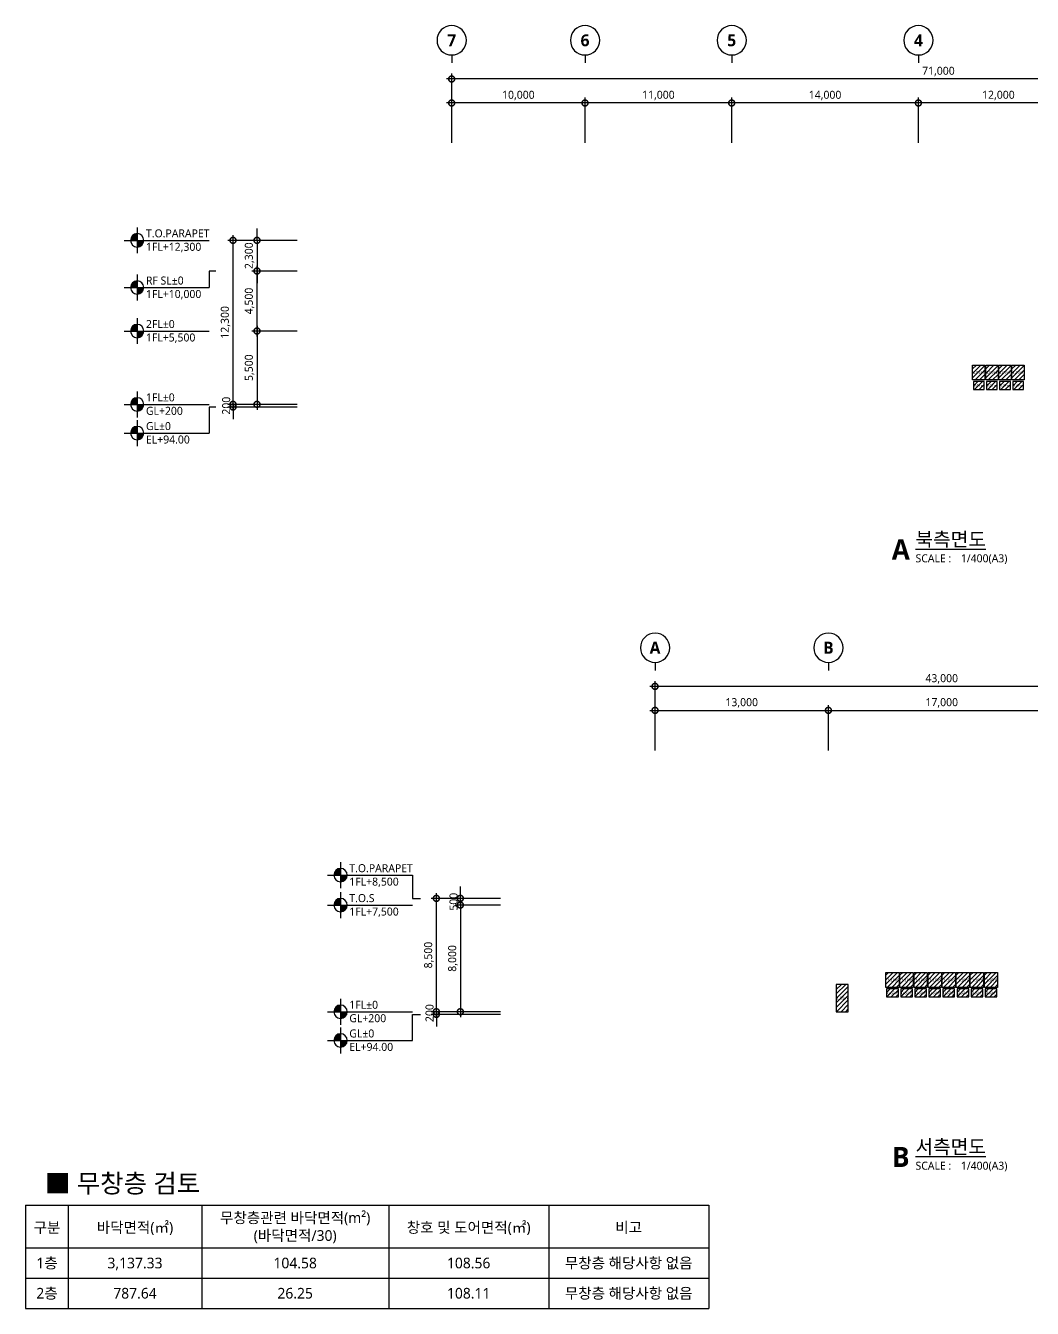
# Model space of a CAD drawing. Header units: millimetres. Extents: x 9300 to 329260, y 4200 to 100395.
# Drawn here: x 177500 to 252995, y 4200 to 100395 of the extents above; entities that cross this region are included whole.
import ezdxf
from ezdxf.enums import TextEntityAlignment as Align

# ---------------------------------------------------------------- set-up
doc = ezdxf.new("R2010")
doc.units = ezdxf.units.MM
doc.header["$LTSCALE"] = 200
doc.layers.get('DEFPOINTS').update_dxf_attribs({"color": 137})
for name, color, linetype in [('CON', 2, 'Continuous'), ('DIM', 7, 'Continuous'), ('SYM', 6, 'Continuous'), ('SYM-BUB', 3, 'Continuous'), ('SYM-LEAD', 6, 'Continuous'), ('SYM-LEVEL', 7, 'Continuous'), ('TEXT', 3, 'Continuous'), ('무창층 면적', 140, 'Continuous')]:
    doc.layers.add(name, color=color, linetype=linetype)
doc.styles.add('$0$스타일1', font='malgun.ttf')
doc.styles.get("Standard").update_dxf_attribs({"font": 'arial.ttf'})
doc.styles.add('스타일1', font='malgun.ttf')
doc.styles.add('스타일2', font='malgunbd.ttf')
doc.dimstyles.new('CJA', dxfattribs={"dimscale": 300, "dimtxt": 2.7, "dimasz": 1, "dimexe": 2, "dimexo": 3, "dimgap": 1, "dimtad": 1, "dimdec": 0, "dimzin": 1, "dimdsep": 46, "dimlunit": 6, "dimtxsty": '$0$스타일1', "dimblk": 'CJDOT', "dimcen": 0.09, "dimdle": 1, "dimclrd": 256, "dimclre": 256, "dimclrt": 3, "dimadec": 0, "dimazin": 0, "dimtfac": 1, "dimtdec": 0, "dimtix": 1, "dimtmove": 2, "dimatfit": 3, "dimldrblk": 'CJDOT', "dimfxl": 1, "dimtolj": 1, "dimtzin": 1, "dimarcsym": 0})
pattern_1 = [(45, (207200, -6e-11), (-168.3798, 168.3798), [])]
pattern_2 = [(45, (208185, -6e-11), (-168.3798, 168.3798), [])]
pattern_3 = [(45, (209170, -6e-11), (-168.3798, 168.3798), [])]
pattern_4 = [(45, (210155, -6e-11), (-168.3798, 168.3798), [])]
pattern_5 = [(45, (1055, 0), (-168.3798, 168.3798), [])]
pattern_6 = [(45, (2110, 0), (-168.3798, 168.3798), [])]
pattern_7 = [(45, (3165, 0), (-168.3798, 168.3798), [])]
pattern_8 = [(45, (4220, 4e-11), (-168.3798, 168.3798), [])]
pattern_9 = [(45, (5275, 4e-11), (-168.3798, 168.3798), [])]
pattern_10 = [(45, (6330, 0), (-168.3798, 168.3798), [])]
pattern_11 = [(45, (7385, 0), (-168.3798, 168.3798), [])]

# ---------------------------------------------------------------- blocks, each defined once
blk = doc.blocks.new('dwgtitle')
at = {"layer": 'SYM', "color": 3, "style": '스타일1'}
blk.add_text('SCALE :', height=4, dxfattribs=at).set_placement((12.25, -1.4))
for tag, p, height in [('%%UTITLE', (12.25, 6.59), 7), ('1/100', (34.89, -1.4), 4)]:
    blk.add_attdef(tag, p, '', height=height, dxfattribs=at)
at = {"layer": 'SYM', "color": 6, "style": '스타일2'}
blk.add_attdef('A', text='', height=10, dxfattribs=at).set_placement((4.89, 5), align=Align.MIDDLE)
blk = doc.blocks.new('_DotSmall')
at = {"color": 0, "linetype": 'ByBlock', "const_width": 0.5}
blk.add_lwpolyline([(-0.0625, 0, 1), (0.0625, 0, 1)], format="xyb", close=True, dxfattribs=at)
blk = doc.blocks.new('*D125')
at = {"layer": 'DEFPOINTS', "color": 0, "transparency": 16777216}
for p in [(224700, 50844), (224700, 45444), (267700, 45444)]:
    blk.add_point(p, dxfattribs=at)
at = {"layer": 'DIM', "color": 7, "lineweight": -2, "transparency": 16777216}
for p, q in [((224700, 46044), (224700, 51244)), ((267700, 46044), (267700, 51244)), ((268100, 50844), (224300, 50844))]:
    blk.add_line(p, q, dxfattribs=at)
at = {"layer": 'DIM', "color": 7, "lineweight": -2, "transparency": 16777216, "xscale": 900, "yscale": 900, "zscale": 900, "rotation": 180}
blk.add_blockref('_DotSmall', (224700, 50844), dxfattribs=at)
at = {"layer": 'DIM', "color": 7, "lineweight": -2, "transparency": 16777216, "xscale": 900, "yscale": 900, "zscale": 900}
blk.add_blockref('_DotSmall', (267700, 50844), dxfattribs=at)
at = {"layer": 'DIM', "color": 3, "transparency": 16777216, "insert": (246200, 51404), "char_height": 600, "attachment_point": 5, "style": '$0$스타일1'}
blk.add_mtext('\\A1;43,000', dxfattribs=at)
blk = doc.blocks.new('CJDOT')
blk.add_line((-2, 0), (2, 0))
at = {"const_width": 0.5}
blk.add_lwpolyline([(-0.25, 0, 1), (0.25, 0, 1)], format="xyb", close=True, dxfattribs=at)
blk = doc.blocks.new('*D126')
at = {"layer": 'DEFPOINTS', "color": 0, "transparency": 16777216}
for p in [(237700, 49044), (224700, 45444), (237700, 45444)]:
    blk.add_point(p, dxfattribs=at)
at = {"layer": 'DIM', "color": 7, "lineweight": -2, "transparency": 16777216}
for p, q in [((224700, 46044), (224700, 49444)), ((237700, 46044), (237700, 49444)), ((224300, 49044), (238100, 49044))]:
    blk.add_line(p, q, dxfattribs=at)
at = {"layer": 'DIM', "color": 7, "lineweight": -2, "transparency": 16777216, "xscale": 900, "yscale": 900, "zscale": 900, "rotation": 180}
blk.add_blockref('_DotSmall', (224700, 49044), dxfattribs=at)
at = {"layer": 'DIM', "color": 7, "lineweight": -2, "transparency": 16777216, "xscale": 900, "yscale": 900, "zscale": 900}
blk.add_blockref('_DotSmall', (237700, 49044), dxfattribs=at)
at = {"layer": 'DIM', "color": 3, "transparency": 16777216, "insert": (231200, 49606), "char_height": 600, "attachment_point": 5, "style": '$0$스타일1'}
blk.add_mtext('\\A1;13,000', dxfattribs=at)
blk = doc.blocks.new('*D127')
at = {"layer": 'DEFPOINTS', "color": 0, "transparency": 16777216}
for p in [(254700, 49044), (237700, 45444), (254700, 45444)]:
    blk.add_point(p, dxfattribs=at)
at = {"layer": 'DIM', "color": 7, "lineweight": -2, "transparency": 16777216}
for p, q in [((237700, 46044), (237700, 49444)), ((254700, 46044), (254700, 49444)), ((237300, 49044), (255100, 49044))]:
    blk.add_line(p, q, dxfattribs=at)
at = {"layer": 'DIM', "color": 7, "lineweight": -2, "transparency": 16777216, "xscale": 900, "yscale": 900, "zscale": 900, "rotation": 180}
blk.add_blockref('_DotSmall', (237700, 49044), dxfattribs=at)
at = {"layer": 'DIM', "color": 7, "lineweight": -2, "transparency": 16777216, "xscale": 900, "yscale": 900, "zscale": 900}
blk.add_blockref('_DotSmall', (254700, 49044), dxfattribs=at)
at = {"layer": 'DIM', "color": 3, "transparency": 16777216, "insert": (246200, 49606), "char_height": 600, "attachment_point": 5, "style": '$0$스타일1'}
blk.add_mtext('\\A1;17,000', dxfattribs=at)
blk = doc.blocks.new('NEW_BUB')
at = {"layer": 'SYM-BUB', "color": 6}
blk.add_line((0, 3), (0, 0), dxfattribs=at)
blk.add_circle((0, 8.5), 5.5, dxfattribs=at)
at = {"layer": 'SYM-BUB', "color": 3, "style": '스타일2'}
blk.add_attdef('X', text='', height=4.5, dxfattribs=at).set_placement((0, 8.5), align=Align.MIDDLE)
blk = doc.blocks.new('*D129')
at = {"layer": 'DEFPOINTS', "color": 0, "transparency": 16777216}
for p in [(209450, 96395), (209450, 90995), (280450, 90995)]:
    blk.add_point(p, dxfattribs=at)
at = {"layer": 'DIM', "color": 7, "lineweight": -2, "transparency": 16777216}
for p, q in [((280850, 96395), (209050, 96395)), ((209450, 91595), (209450, 96795)), ((280450, 91595), (280450, 96795))]:
    blk.add_line(p, q, dxfattribs=at)
at = {"layer": 'DIM', "color": 7, "lineweight": -2, "transparency": 16777216, "xscale": 900, "yscale": 900, "zscale": 900, "rotation": 180}
blk.add_blockref('_DotSmall', (209450, 96395), dxfattribs=at)
at = {"layer": 'DIM', "color": 7, "lineweight": -2, "transparency": 16777216, "xscale": 900, "yscale": 900, "zscale": 900}
blk.add_blockref('_DotSmall', (280450, 96395), dxfattribs=at)
at = {"layer": 'DIM', "color": 3, "transparency": 16777216, "insert": (245950, 96957), "char_height": 600, "attachment_point": 5, "style": '스타일1'}
blk.add_mtext('\\A1;71,000', dxfattribs=at)
blk = doc.blocks.new('*D132')
at = {"layer": 'DEFPOINTS', "color": 0, "transparency": 16777216}
for p in [(244450, 94595), (244450, 90995), (256450, 90995)]:
    blk.add_point(p, dxfattribs=at)
at = {"layer": 'DIM', "color": 7, "lineweight": -2, "transparency": 16777216}
for p, q in [((256850, 94595), (244050, 94595)), ((244450, 91595), (244450, 94995)), ((256450, 91595), (256450, 94995))]:
    blk.add_line(p, q, dxfattribs=at)
at = {"layer": 'DIM', "color": 7, "lineweight": -2, "transparency": 16777216, "xscale": 900, "yscale": 900, "zscale": 900, "rotation": 180}
blk.add_blockref('_DotSmall', (244450, 94595), dxfattribs=at)
at = {"layer": 'DIM', "color": 7, "lineweight": -2, "transparency": 16777216, "xscale": 900, "yscale": 900, "zscale": 900}
blk.add_blockref('_DotSmall', (256450, 94595), dxfattribs=at)
at = {"layer": 'DIM', "color": 3, "transparency": 16777216, "insert": (250450, 95157), "char_height": 600, "attachment_point": 5, "style": '스타일1'}
blk.add_mtext('\\A1;12,000', dxfattribs=at)
blk = doc.blocks.new('*D133')
at = {"layer": 'DEFPOINTS', "color": 0, "transparency": 16777216}
for p in [(219450, 94595), (219450, 90995), (230450, 90995)]:
    blk.add_point(p, dxfattribs=at)
at = {"layer": 'DIM', "color": 7, "lineweight": -2, "transparency": 16777216}
for p, q in [((230850, 94595), (219050, 94595)), ((219450, 91595), (219450, 94995)), ((230450, 91595), (230450, 94995))]:
    blk.add_line(p, q, dxfattribs=at)
at = {"layer": 'DIM', "color": 7, "lineweight": -2, "transparency": 16777216, "xscale": 900, "yscale": 900, "zscale": 900, "rotation": 180}
blk.add_blockref('_DotSmall', (219450, 94595), dxfattribs=at)
at = {"layer": 'DIM', "color": 7, "lineweight": -2, "transparency": 16777216, "xscale": 900, "yscale": 900, "zscale": 900}
blk.add_blockref('_DotSmall', (230450, 94595), dxfattribs=at)
at = {"layer": 'DIM', "color": 3, "transparency": 16777216, "insert": (224950, 95157), "char_height": 600, "attachment_point": 5, "style": '스타일1'}
blk.add_mtext('\\A1;11,000', dxfattribs=at)
blk = doc.blocks.new('*D134')
at = {"layer": 'DEFPOINTS', "color": 0, "transparency": 16777216}
for p in [(209450, 94595), (209450, 90995), (219450, 90995)]:
    blk.add_point(p, dxfattribs=at)
at = {"layer": 'DIM', "color": 7, "lineweight": -2, "transparency": 16777216}
for p, q in [((219850, 94595), (209050, 94595)), ((209450, 91595), (209450, 94995)), ((219450, 91595), (219450, 94995))]:
    blk.add_line(p, q, dxfattribs=at)
at = {"layer": 'DIM', "color": 7, "lineweight": -2, "transparency": 16777216, "xscale": 900, "yscale": 900, "zscale": 900, "rotation": 180}
blk.add_blockref('_DotSmall', (209450, 94595), dxfattribs=at)
at = {"layer": 'DIM', "color": 7, "lineweight": -2, "transparency": 16777216, "xscale": 900, "yscale": 900, "zscale": 900}
blk.add_blockref('_DotSmall', (219450, 94595), dxfattribs=at)
at = {"layer": 'DIM', "color": 3, "transparency": 16777216, "insert": (214450, 95157), "char_height": 600, "attachment_point": 5, "style": '스타일1'}
blk.add_mtext('\\A1;10,000', dxfattribs=at)
blk = doc.blocks.new('*D135')
at = {"layer": 'DEFPOINTS', "color": 0, "transparency": 16777216}
for p in [(230450, 94595), (230450, 90995), (244450, 90995)]:
    blk.add_point(p, dxfattribs=at)
at = {"layer": 'DIM', "color": 7, "lineweight": -2, "transparency": 16777216}
for p, q in [((244850, 94595), (230050, 94595)), ((230450, 91595), (230450, 94995)), ((244450, 91595), (244450, 94995))]:
    blk.add_line(p, q, dxfattribs=at)
at = {"layer": 'DIM', "color": 7, "lineweight": -2, "transparency": 16777216, "xscale": 900, "yscale": 900, "zscale": 900, "rotation": 180}
blk.add_blockref('_DotSmall', (230450, 94595), dxfattribs=at)
at = {"layer": 'DIM', "color": 7, "lineweight": -2, "transparency": 16777216, "xscale": 900, "yscale": 900, "zscale": 900}
blk.add_blockref('_DotSmall', (244450, 94595), dxfattribs=at)
at = {"layer": 'DIM', "color": 3, "transparency": 16777216, "insert": (237450, 95157), "char_height": 600, "attachment_point": 5, "style": '스타일1'}
blk.add_mtext('\\A1;14,000', dxfattribs=at)
blk = doc.blocks.new('LEVEL1')
at = {"layer": 'SYM-LEVEL'}
h = blk.add_hatch(color=6, dxfattribs=at)
edge = h.paths.add_edge_path()
edge.add_ellipse((4.87, 0), major_axis=(1.77, 1.77), ratio=1, start_angle=405, end_angle=495)
edge.add_line((2.37, 0), (4.87, 0))
edge.add_line((4.87, 0), (4.87, 2.5))
edge = h.paths.add_edge_path()
edge.add_ellipse((4.87, 0), major_axis=(1.77, 1.77), ratio=1, start_angle=225, end_angle=315)
edge.add_line((7.37, 0), (4.87, 0))
edge.add_line((4.87, 0), (4.87, -2.5))
at = {"layer": 'SYM-LEVEL', "color": 6}
for p, q in [((4.87, 4.87), (4.87, -4.87)), ((0, 0), (9.74, 0)), ((9.07, 0), (31.8, 0))]:
    blk.add_line(p, q, dxfattribs=at)
blk.add_ellipse((4.87, 0), major_axis=(1.77, 1.77), ratio=1, start_param=5.497787, end_param=11.780972, dxfattribs=at)
at = {"layer": 'SYM-LEVEL', "color": 3, "style": '스타일1'}
for tag, p in [('1층-바닥마감', (8.16, 1.11)), ('EL-+100', (8.16, -3.93))]:
    blk.add_attdef(tag, p, '', height=3, dxfattribs=at)
blk = doc.blocks.new('*D136')
at = {"layer": 'DEFPOINTS', "color": 0, "transparency": 16777216}
for p in [(193050, 84295), (198450, 84295), (198450, 71995)]:
    blk.add_point(p, dxfattribs=at)
at = {"layer": 'DIM', "color": 7, "lineweight": -2, "transparency": 16777216}
for p, q in [((193050, 71595), (193050, 84695)), ((197850, 84295), (192650, 84295)), ((197850, 71995), (192650, 71995))]:
    blk.add_line(p, q, dxfattribs=at)
at = {"layer": 'DIM', "color": 7, "lineweight": -2, "transparency": 16777216, "xscale": 900, "yscale": 900, "zscale": 900}
for p, rotation in [((193050, 84295), 90), ((193050, 71995), 270)]:
    blk.add_blockref('_DotSmall', p, dxfattribs=dict(at, rotation=rotation))
at = {"layer": 'DIM', "color": 3, "transparency": 16777216, "insert": (192488, 78145), "char_height": 600, "attachment_point": 5, "rotation": 90, "style": '$0$스타일1'}
blk.add_mtext('\\A1;12,300', dxfattribs=at)
blk = doc.blocks.new('*D137')
at = {"layer": 'DEFPOINTS', "color": 0, "transparency": 16777216}
for p in [(198450, 77495), (194850, 71995), (198450, 71995)]:
    blk.add_point(p, dxfattribs=at)
at = {"layer": 'DIM', "color": 7, "lineweight": -2, "transparency": 16777216}
for p, q in [((197850, 77495), (194450, 77495)), ((194850, 77895), (194850, 71595)), ((197850, 71995), (194450, 71995))]:
    blk.add_line(p, q, dxfattribs=at)
at = {"layer": 'DIM', "color": 7, "lineweight": -2, "transparency": 16777216, "xscale": 900, "yscale": 900, "zscale": 900}
for p, rotation in [((194850, 77495), 90), ((194850, 71995), 270)]:
    blk.add_blockref('_DotSmall', p, dxfattribs=dict(at, rotation=rotation))
at = {"layer": 'DIM', "color": 3, "transparency": 16777216, "insert": (194290, 74745), "char_height": 600, "attachment_point": 5, "rotation": 90, "style": '$0$스타일1'}
blk.add_mtext('\\A1;5,500', dxfattribs=at)
blk = doc.blocks.new('*D138')
at = {"layer": 'DEFPOINTS', "color": 0, "transparency": 16777216}
for p in [(194850, 81995), (198450, 81995), (198450, 77495)]:
    blk.add_point(p, dxfattribs=at)
at = {"layer": 'DIM', "color": 7, "lineweight": -2, "transparency": 16777216}
for p, q in [((197850, 81995), (194450, 81995)), ((194850, 77095), (194850, 82395)), ((197850, 77495), (194450, 77495))]:
    blk.add_line(p, q, dxfattribs=at)
at = {"layer": 'DIM', "color": 7, "lineweight": -2, "transparency": 16777216, "xscale": 900, "yscale": 900, "zscale": 900}
for p, rotation in [((194850, 81995), 90), ((194850, 77495), 270)]:
    blk.add_blockref('_DotSmall', p, dxfattribs=dict(at, rotation=rotation))
at = {"layer": 'DIM', "color": 3, "transparency": 16777216, "insert": (194290, 79745), "char_height": 600, "attachment_point": 5, "rotation": 90, "style": '$0$스타일1'}
blk.add_mtext('\\A1;4,500', dxfattribs=at)
blk = doc.blocks.new('*D139')
at = {"layer": 'DEFPOINTS', "color": 0, "transparency": 16777216}
for p in [(193050, 71795), (198450, 71995), (198450, 71795)]:
    blk.add_point(p, dxfattribs=at)
at = {"layer": 'DIM', "color": 7, "lineweight": -2, "transparency": 16777216}
for p, q in [((193050, 71995), (193050, 72895)), ((197850, 71995), (192650, 71995)), ((197850, 71795), (192650, 71795)), ((193050, 71995), (193050, 71795)), ((193050, 71795), (193050, 70895))]:
    blk.add_line(p, q, dxfattribs=at)
at = {"layer": 'DIM', "color": 7, "lineweight": -2, "transparency": 16777216, "xscale": 900, "yscale": 900, "zscale": 900}
for p, rotation in [((193050, 71995), 270), ((193050, 71795), 90)]:
    blk.add_blockref('_DotSmall', p, dxfattribs=dict(at, rotation=rotation))
at = {"layer": 'DIM', "color": 3, "transparency": 16777216, "insert": (192540, 71895), "char_height": 600, "attachment_point": 5, "rotation": 90, "style": '$0$스타일1'}
blk.add_mtext('\\A1;200', dxfattribs=at)
blk = doc.blocks.new('*D140')
at = {"layer": 'DEFPOINTS', "color": 0, "transparency": 16777216}
for p in [(198450, 84295), (194850, 81995), (198450, 81995)]:
    blk.add_point(p, dxfattribs=at)
at = {"layer": 'DIM', "color": 7, "lineweight": -2, "transparency": 16777216}
for p, q in [((194850, 84295), (194850, 85195)), ((197850, 84295), (194450, 84295)), ((194850, 84295), (194850, 81995)), ((197850, 81995), (194450, 81995)), ((194850, 81995), (194850, 81095))]:
    blk.add_line(p, q, dxfattribs=at)
at = {"layer": 'DIM', "color": 7, "lineweight": -2, "transparency": 16777216, "xscale": 900, "yscale": 900, "zscale": 900}
for p, rotation in [((194850, 84295), 270), ((194850, 81995), 90)]:
    blk.add_blockref('_DotSmall', p, dxfattribs=dict(at, rotation=rotation))
at = {"layer": 'DIM', "color": 3, "transparency": 16777216, "insert": (194290, 83145), "char_height": 600, "attachment_point": 5, "rotation": 90, "style": '$0$스타일1'}
blk.add_mtext('\\A1;2,300', dxfattribs=at)
blk = doc.blocks.new('*D145')
at = {"layer": 'DEFPOINTS', "color": 0, "transparency": 16777216}
for p in [(208300, 34944), (213700, 34944), (213700, 26444)]:
    blk.add_point(p, dxfattribs=at)
at = {"layer": 'DIM', "color": 7, "lineweight": -2, "transparency": 16777216}
for p, q in [((213100, 34944), (207900, 34944)), ((208300, 26044), (208300, 35344)), ((213100, 26444), (207900, 26444))]:
    blk.add_line(p, q, dxfattribs=at)
at = {"layer": 'DIM', "color": 7, "lineweight": -2, "transparency": 16777216, "xscale": 900, "yscale": 900, "zscale": 900}
for p, rotation in [((208300, 34944), 90), ((208300, 26444), 270)]:
    blk.add_blockref('_DotSmall', p, dxfattribs=dict(at, rotation=rotation))
at = {"layer": 'DIM', "color": 3, "transparency": 16777216, "insert": (207740, 30694), "char_height": 600, "attachment_point": 5, "rotation": 90, "style": '$0$스타일1'}
blk.add_mtext('\\A1;8,500', dxfattribs=at)
blk = doc.blocks.new('*D146')
at = {"layer": 'DEFPOINTS', "color": 0, "transparency": 16777216}
for p in [(213700, 34444), (210100, 26444), (213700, 26444)]:
    blk.add_point(p, dxfattribs=at)
at = {"layer": 'DIM', "color": 7, "lineweight": -2, "transparency": 16777216}
for p, q in [((210100, 34844), (210100, 26044)), ((213100, 34444), (209700, 34444)), ((213100, 26444), (209700, 26444))]:
    blk.add_line(p, q, dxfattribs=at)
at = {"layer": 'DIM', "color": 7, "lineweight": -2, "transparency": 16777216, "xscale": 900, "yscale": 900, "zscale": 900}
for p, rotation in [((210100, 34444), 90), ((210100, 26444), 270)]:
    blk.add_blockref('_DotSmall', p, dxfattribs=dict(at, rotation=rotation))
at = {"layer": 'DIM', "color": 3, "transparency": 16777216, "insert": (209540, 30444), "char_height": 600, "attachment_point": 5, "rotation": 90, "style": '$0$스타일1'}
blk.add_mtext('\\A1;8,000', dxfattribs=at)
blk = doc.blocks.new('*D147')
at = {"layer": 'DEFPOINTS', "color": 0, "transparency": 16777216}
for p in [(210100, 34944), (213700, 34944), (213700, 34444)]:
    blk.add_point(p, dxfattribs=at)
at = {"layer": 'DIM', "color": 7, "lineweight": -2, "transparency": 16777216}
for p, q in [((210100, 34944), (210100, 35844)), ((213100, 34944), (209700, 34944)), ((210100, 34444), (210100, 34944)), ((213100, 34444), (209700, 34444)), ((210100, 34444), (210100, 33544))]:
    blk.add_line(p, q, dxfattribs=at)
at = {"layer": 'DIM', "color": 7, "lineweight": -2, "transparency": 16777216, "xscale": 900, "yscale": 900, "zscale": 900}
for p, rotation in [((210100, 34944), 270), ((210100, 34444), 90)]:
    blk.add_blockref('_DotSmall', p, dxfattribs=dict(at, rotation=rotation))
at = {"layer": 'DIM', "color": 3, "transparency": 16777216, "insert": (209590, 34694), "char_height": 600, "attachment_point": 5, "rotation": 90, "style": '$0$스타일1'}
blk.add_mtext('\\A1;500', dxfattribs=at)
blk = doc.blocks.new('*D148')
at = {"layer": 'DEFPOINTS', "color": 0, "transparency": 16777216}
for p in [(208300, 26244), (213700, 26444), (213700, 26244)]:
    blk.add_point(p, dxfattribs=at)
at = {"layer": 'DIM', "color": 7, "lineweight": -2, "transparency": 16777216}
for p, q in [((208300, 26444), (208300, 27344)), ((213100, 26444), (207900, 26444)), ((213100, 26244), (207900, 26244)), ((208300, 26444), (208300, 26244)), ((208300, 26244), (208300, 25344))]:
    blk.add_line(p, q, dxfattribs=at)
at = {"layer": 'DIM', "color": 7, "lineweight": -2, "transparency": 16777216, "xscale": 900, "yscale": 900, "zscale": 900}
for p, rotation in [((208300, 26444), 270), ((208300, 26244), 90)]:
    blk.add_blockref('_DotSmall', p, dxfattribs=dict(at, rotation=rotation))
at = {"layer": 'DIM', "color": 3, "transparency": 16777216, "insert": (207790, 26344), "char_height": 600, "attachment_point": 5, "rotation": 90, "style": '$0$스타일1'}
blk.add_mtext('\\A1;200', dxfattribs=at)

msp = doc.modelspace()

# ---------------------------------------------------------------- hatches: boundary and pattern name
at = {"layer": '무창층 면적', "ltscale": 0.01}
h = msp.add_hatch(dxfattribs=at)
h.set_pattern_fill('ANSI31', color=256, scale=75)
h.set_pattern_definition(pattern_1)
h.paths.add_polyline_path([(249435, 74934.9), (248510, 74934.9), (248510, 73824.9), (249435, 73824.9)])
h.paths.add_polyline_path([(248506.5, 74248.8), (249431.9, 74248.8), (249431.9, 74555.3), (248506.5, 74555.3)], flags=9)
h = msp.add_hatch(dxfattribs=at)
h.set_pattern_fill('ANSI31', color=256, scale=75)
h.set_pattern_definition(pattern_2)
h.paths.add_polyline_path([(250420, 74934.9), (249495, 74934.9), (249495, 73824.9), (250420, 73824.9)])
h.paths.add_polyline_path([(249491.5, 74248.8), (250416.9, 74248.8), (250416.9, 74555.3), (249491.5, 74555.3)], flags=9)
h = msp.add_hatch(dxfattribs=at)
h.set_pattern_fill('ANSI31', color=256, scale=75)
h.set_pattern_definition(pattern_3)
h.paths.add_polyline_path([(251405, 74934.9), (250480, 74934.9), (250480, 73824.9), (251405, 73824.9)])
h.paths.add_polyline_path([(250476.5, 74248.8), (251401.9, 74248.8), (251401.9, 74555.3), (250476.5, 74555.3)], flags=9)
h = msp.add_hatch(dxfattribs=at)
h.set_pattern_fill('ANSI31', color=256, scale=75)
h.set_pattern_definition(pattern_4)
h.paths.add_polyline_path([(252390, 74934.9), (251465, 74934.9), (251465, 73824.9), (252390, 73824.9)])
h.paths.add_polyline_path([(251461.5, 74248.8), (252386.9, 74248.8), (252386.9, 74555.3), (251461.5, 74555.3)], flags=9)
h = msp.add_hatch(dxfattribs=at)
h.set_pattern_fill('ANSI31', color=256, scale=75)
h.set_pattern_definition(pattern_1)
h.paths.add_polyline_path([(249375, 73704.9), (248570, 73704.9), (248570, 73114.9), (249375, 73114.9)])
h = msp.add_hatch(dxfattribs=at)
h.set_pattern_fill('ANSI31', color=256, scale=75)
h.set_pattern_definition(pattern_2)
h.paths.add_polyline_path([(250360, 73704.9), (249555, 73704.9), (249555, 73114.9), (250360, 73114.9)])
h = msp.add_hatch(dxfattribs=at)
h.set_pattern_fill('ANSI31', color=256, scale=75)
h.set_pattern_definition(pattern_3)
h.paths.add_polyline_path([(251345, 73704.9), (250540, 73704.9), (250540, 73114.9), (251345, 73114.9)])
h = msp.add_hatch(dxfattribs=at)
h.set_pattern_fill('ANSI31', color=256, scale=75)
h.set_pattern_definition(pattern_4)
h.paths.add_polyline_path([(252330, 73704.9), (251525, 73704.9), (251525, 73114.9), (252330, 73114.9)])
h = msp.add_hatch(dxfattribs=at)
h.set_pattern_fill('ANSI31', color=256, scale=75)
h.paths.add_polyline_path([(243005, 29383.6), (242010, 29383.6), (242010, 28273.6), (243005, 28273.6)])
h.paths.add_polyline_path([(242088.1, 28672), (243013.4, 28672), (243013.4, 28978.3), (242088.1, 28978.3)], flags=9)
h = msp.add_hatch(dxfattribs=at)
h.set_pattern_fill('ANSI31', color=256, scale=75)
h.set_pattern_definition(pattern_5)
h.paths.add_polyline_path([(244060, 29383.6), (243065, 29383.6), (243065, 28273.6), (244060, 28273.6)])
h.paths.add_polyline_path([(243143.1, 28672), (244068.4, 28672), (244068.4, 28978.3), (243143.1, 28978.3)], flags=9)
h = msp.add_hatch(dxfattribs=at)
h.set_pattern_fill('ANSI31', color=256, scale=75)
h.set_pattern_definition(pattern_6)
h.paths.add_polyline_path([(245115, 29383.6), (244120, 29383.6), (244120, 28273.6), (245115, 28273.6)])
h.paths.add_polyline_path([(244198.1, 28672), (245123.4, 28672), (245123.4, 28978.3), (244198.1, 28978.3)], flags=9)
h = msp.add_hatch(dxfattribs=at)
h.set_pattern_fill('ANSI31', color=256, scale=75)
h.set_pattern_definition(pattern_7)
h.paths.add_polyline_path([(246170, 29383.6), (245175, 29383.6), (245175, 28273.6), (246170, 28273.6)])
h.paths.add_polyline_path([(245253.1, 28672), (246178.4, 28672), (246178.4, 28978.3), (245253.1, 28978.3)], flags=9)
h = msp.add_hatch(dxfattribs=at)
h.set_pattern_fill('ANSI31', color=256, scale=75)
h.set_pattern_definition(pattern_8)
h.paths.add_polyline_path([(247225, 29383.6), (246230, 29383.6), (246230, 28273.6), (247225, 28273.6)])
h.paths.add_polyline_path([(246308.1, 28672), (247233.4, 28672), (247233.4, 28978.3), (246308.1, 28978.3)], flags=9)
h = msp.add_hatch(dxfattribs=at)
h.set_pattern_fill('ANSI31', color=256, scale=75)
h.set_pattern_definition(pattern_9)
h.paths.add_polyline_path([(248280, 29383.6), (247285, 29383.6), (247285, 28273.6), (248280, 28273.6)])
h.paths.add_polyline_path([(247363.1, 28672), (248288.4, 28672), (248288.4, 28978.3), (247363.1, 28978.3)], flags=9)
h = msp.add_hatch(dxfattribs=at)
h.set_pattern_fill('ANSI31', color=256, scale=75)
h.set_pattern_definition(pattern_10)
h.paths.add_polyline_path([(249335, 29383.6), (248340, 29383.6), (248340, 28273.6), (249335, 28273.6)])
h.paths.add_polyline_path([(248418.1, 28672), (249343.4, 28672), (249343.4, 28978.3), (248418.1, 28978.3)], flags=9)
h = msp.add_hatch(dxfattribs=at)
h.set_pattern_fill('ANSI31', color=256, scale=75)
h.set_pattern_definition(pattern_11)
h.paths.add_polyline_path([(250390, 29383.6), (249395, 29383.6), (249395, 28273.6), (250390, 28273.6)])
h.paths.add_polyline_path([(249473.1, 28672), (250398.4, 28672), (250398.4, 28978.3), (249473.1, 28978.3)], flags=9)
h = msp.add_hatch(dxfattribs=at)
h.set_pattern_fill('ANSI31', color=256, scale=75)
h.set_pattern_definition([(45, (45, 0), (-168.3798, 168.3798), [])])
h.paths.add_polyline_path([(239195, 28493.6), (238295, 28493.6), (238295, 26443.6), (239195, 26443.6)])
h.paths.add_polyline_path([(238273.5, 27318), (239198.8, 27318), (239198.8, 27624.3), (238273.5, 27624.3)], flags=9)
h = msp.add_hatch(dxfattribs=at)
h.set_pattern_fill('ANSI31', color=256, scale=75)
h.paths.add_polyline_path([(242945, 28153.6), (242070, 28153.6), (242070, 27563.6), (242945, 27563.6)])
h = msp.add_hatch(dxfattribs=at)
h.set_pattern_fill('ANSI31', color=256, scale=75)
h.set_pattern_definition(pattern_5)
h.paths.add_polyline_path([(244000, 28153.6), (243125, 28153.6), (243125, 27563.6), (244000, 27563.6)])
h = msp.add_hatch(dxfattribs=at)
h.set_pattern_fill('ANSI31', color=256, scale=75)
h.set_pattern_definition(pattern_6)
h.paths.add_polyline_path([(245055, 28153.6), (244180, 28153.6), (244180, 27563.6), (245055, 27563.6)])
h = msp.add_hatch(dxfattribs=at)
h.set_pattern_fill('ANSI31', color=256, scale=75)
h.set_pattern_definition(pattern_7)
h.paths.add_polyline_path([(246110, 28153.6), (245235, 28153.6), (245235, 27563.6), (246110, 27563.6)])
h = msp.add_hatch(dxfattribs=at)
h.set_pattern_fill('ANSI31', color=256, scale=75)
h.set_pattern_definition(pattern_8)
h.paths.add_polyline_path([(247165, 28153.6), (246290, 28153.6), (246290, 27563.6), (247165, 27563.6)])
h = msp.add_hatch(dxfattribs=at)
h.set_pattern_fill('ANSI31', color=256, scale=75)
h.set_pattern_definition(pattern_9)
h.paths.add_polyline_path([(248220, 28153.6), (247345, 28153.6), (247345, 27563.6), (248220, 27563.6)])
h = msp.add_hatch(dxfattribs=at)
h.set_pattern_fill('ANSI31', color=256, scale=75)
h.set_pattern_definition(pattern_10)
h.paths.add_polyline_path([(249275, 28153.6), (248400, 28153.6), (248400, 27563.6), (249275, 27563.6)])
h = msp.add_hatch(dxfattribs=at)
h.set_pattern_fill('ANSI31', color=256, scale=75)
h.set_pattern_definition(pattern_11)
h.paths.add_polyline_path([(250330, 28153.6), (249455, 28153.6), (249455, 27563.6), (250330, 27563.6)])

# ---------------------------------------------------------------- linework, layer by layer
at = {"layer": 'CON'}
for p, q in [((177500, 11933.3), (177500, 4200)), ((177500, 11933.3), (228723.8, 11933.3)), ((228723.8, 11933.3), (228723.8, 4200)), ((177500, 8733.3), (228723.8, 8733.3)), ((177500, 6466.7), (228723.8, 6466.7)), ((177500, 4200), (228723.8, 4200))]:
    msp.add_line(p, q, dxfattribs=at)
at = {"layer": 'SYM-LEAD'}
for points in [[(191750, 81994.9), (191250, 81994.9), (191250, 80757.9)], [(191750, 71794.9), (191250, 71794.9), (191250, 69844.7)]]:
    msp.add_lwpolyline(points, dxfattribs=at)
at = {"layer": 'SYM-LEVEL', "color": 6}
for points in [[(206500, 36688.5), (206500, 34943.6), (207100, 34943.6)], [(206500, 24293.4), (206500, 26243.6), (207100, 26243.6)]]:
    msp.add_lwpolyline(points, dxfattribs=at)
at = {"layer": 'TEXT', "color": 6}
for p, q in [((180700, 11933.3), (180700, 4200)), ((190700, 11933.3), (190700, 4200)), ((204723.8, 11933.3), (204723.8, 4200)), ((216723.8, 11933.3), (216723.8, 4200))]:
    msp.add_line(p, q, dxfattribs=at)
at = {"layer": '무창층 면적'}
for points in [[(248510, 74934.9), (249435, 74934.9), (249435, 73824.9), (248510, 73824.9)], [(249495, 74934.9), (250420, 74934.9), (250420, 73824.9), (249495, 73824.9)], [(250480, 74934.9), (251405, 74934.9), (251405, 73824.9), (250480, 73824.9)], [(251465, 74934.9), (252390, 74934.9), (252390, 73824.9), (251465, 73824.9)], [(249375, 73704.9), (248570, 73704.9), (248570, 73114.9), (249375, 73114.9)], [(250360, 73704.9), (249555, 73704.9), (249555, 73114.9), (250360, 73114.9)], [(251345, 73704.9), (250540, 73704.9), (250540, 73114.9), (251345, 73114.9)], [(252330, 73704.9), (251525, 73704.9), (251525, 73114.9), (252330, 73114.9)], [(242010, 29383.6), (243005, 29383.6), (243005, 28273.6), (242010, 28273.6)], [(243065, 29383.6), (244060, 29383.6), (244060, 28273.6), (243065, 28273.6)], [(244120, 29383.6), (245115, 29383.6), (245115, 28273.6), (244120, 28273.6)], [(245175, 29383.6), (246170, 29383.6), (246170, 28273.6), (245175, 28273.6)], [(246230, 29383.6), (247225, 29383.6), (247225, 28273.6), (246230, 28273.6)], [(247285, 29383.6), (248280, 29383.6), (248280, 28273.6), (247285, 28273.6)], [(248340, 29383.6), (249335, 29383.6), (249335, 28273.6), (248340, 28273.6)], [(249395, 29383.6), (250390, 29383.6), (250390, 28273.6), (249395, 28273.6)], [(238295, 26443.6), (239195, 26443.6), (239195, 28493.6), (238295, 28493.6)], [(242945, 28153.6), (242070, 28153.6), (242070, 27563.6), (242945, 27563.6)], [(244000, 28153.6), (243125, 28153.6), (243125, 27563.6), (244000, 27563.6)], [(245055, 28153.6), (244180, 28153.6), (244180, 27563.6), (245055, 27563.6)], [(246110, 28153.6), (245235, 28153.6), (245235, 27563.6), (246110, 27563.6)], [(247165, 28153.6), (246290, 28153.6), (246290, 27563.6), (247165, 27563.6)], [(248220, 28153.6), (247345, 28153.6), (247345, 27563.6), (248220, 27563.6)], [(249275, 28153.6), (248400, 28153.6), (248400, 27563.6), (249275, 27563.6)], [(250330, 28153.6), (249455, 28153.6), (249455, 27563.6), (250330, 27563.6)]]:
    msp.add_lwpolyline(points, close=True, dxfattribs=at)

# ---------------------------------------------------------------- block references
at = {"layer": 'SYM', "xscale": 150, "yscale": 150, "zscale": 150}
for p, values in [((242397.4, 60358.4), {'%%UTITLE': '%%u북측면도', '1/100': '1/400(A3)', 'A': 'A'}), ((242397.4, 14807.1), {'%%UTITLE': '%%u서측면도', '1/100': '1/400(A3)', 'A': 'B'})]:
    msp.add_blockref('dwgtitle', p, dxfattribs=at).add_auto_attribs(values)
at = {"layer": 'SYM-BUB'}
ref = msp.add_blockref('NEW_BUB', (209450, 97594.9), dxfattribs=dict(at, xscale=-200.0000000000001, yscale=200.0000000000001, zscale=200.0000000000001))
ref.add_attrib('X', '7', dxfattribs={"color": 3, "height": 900, "style": '스타일2'}).set_placement((209450, 99294.9), align=Align.MIDDLE)
ref = msp.add_blockref('NEW_BUB', (219450, 97594.9), dxfattribs=dict(at, xscale=-200.0000000000001, yscale=200.0000000000001, zscale=200.0000000000001))
ref.add_attrib('X', '6', dxfattribs={"color": 3, "height": 900, "style": '스타일2'}).set_placement((219450, 99294.9), align=Align.MIDDLE)
ref = msp.add_blockref('NEW_BUB', (230450, 97594.9), dxfattribs=dict(at, xscale=-200.0000000000001, yscale=200.0000000000001, zscale=200.0000000000001))
ref.add_attrib('X', '5', dxfattribs={"color": 3, "height": 900, "style": '스타일2'}).set_placement((230450, 99294.9), align=Align.MIDDLE)
ref = msp.add_blockref('NEW_BUB', (244450, 97594.9), dxfattribs=dict(at, xscale=-200.0000000000001, yscale=200.0000000000001, zscale=200.0000000000001))
ref.add_attrib('X', '4', dxfattribs={"color": 3, "height": 900, "style": '스타일2'}).set_placement((244450, 99294.9), align=Align.MIDDLE)
ref = msp.add_blockref('NEW_BUB', (224700, 52043.6), dxfattribs=dict(at, xscale=-200.0000000000001, yscale=200.0000000000001, zscale=200.0000000000001))
ref.add_attrib('X', 'A', dxfattribs={"color": 3, "height": 900, "style": '스타일2'}).set_placement((224700, 53743.6), align=Align.MIDDLE)
ref = msp.add_blockref('NEW_BUB', (237700, 52043.6), dxfattribs=dict(at, xscale=-200.0000000000001, yscale=200.0000000000001, zscale=200.0000000000001))
ref.add_attrib('X', 'B', dxfattribs={"color": 3, "height": 900, "style": '스타일2'}).set_placement((237700, 53743.6), align=Align.MIDDLE)
at = {"layer": 'SYM-LEVEL', "xscale": 200.000000000167, "yscale": 200.000000000167, "zscale": 200.000000000167}
for p, values in [((184889.8, 84294.9), {'EL-+100': '1FL+12,300', '1층-바닥마감': 'T.O.PARAPET'}), ((184889.8, 80757.9), {'EL-+100': '1FL+10,000', '1층-바닥마감': 'RF SL±0'}), ((184889.8, 77494.9), {'EL-+100': '1FL+5,500', '1층-바닥마감': '2FL±0'}), ((184889.8, 71994.9), {'EL-+100': 'GL+200', '1층-바닥마감': '1FL±0'}), ((184889.8, 69844.7), {'EL-+100': 'EL+94.00', '1층-바닥마감': 'GL±0'}), ((200139.8, 36688.5), {'EL-+100': '1FL+8,500', '1층-바닥마감': 'T.O.PARAPET'}), ((200139.8, 34443.6), {'EL-+100': '1FL+7,500', '1층-바닥마감': 'T.O.S'}), ((200139.8, 26443.6), {'EL-+100': 'GL+200', '1층-바닥마감': '1FL±0'}), ((200139.8, 24293.4), {'EL-+100': 'EL+94.00', '1층-바닥마감': 'GL±0'})]:
    msp.add_blockref('LEVEL1', p, dxfattribs=at).add_auto_attribs(values)

# ---------------------------------------------------------------- texts
at = {"layer": 'TEXT', "color": 3, "style": '스타일1'}
for s, height, p in [('■ 무창층 검토', 1400, (184766.1, 13570.6)), ('무창층관련 바닥면적(m²)', 800, (197711.9, 10994.5)), ('구분', 800, (179100, 10266.7)), ('바닥면적(㎡)', 800, (185700, 10266.7)), ('창호 및 도어면적(㎡)', 800, (210723.8, 10266.7)), ('비고', 800, (222723.8, 10266.7)), ('(바닥면적/30)', 800, (197711.9, 9661.1)), ('1층', 800, (179100, 7600)), ('3,137.33', 800, (185700, 7600)), ('104.58', 800, (197711.9, 7600)), ('108.56', 800, (210723.8, 7600)), ('무창층 해당사항 없음', 800, (222723.8, 7600)), ('2층', 800, (179100, 5333.3)), ('무창층 해당사항 없음', 800, (222723.8, 5333.3)), ('787.64', 800, (185700, 5333.3)), ('26.25', 800, (197711.9, 5333.3)), ('108.11', 800, (210723.8, 5333.3))]:
    msp.add_text(s, height=height, dxfattribs=at).set_placement(p, align=Align.MIDDLE_CENTER)
at = {"layer": '무창층 면적'}
for s, p in [('1.03㎡', (248969.2, 74403.4)), ('1.03㎡', (249954.2, 74403.4)), ('1.03㎡', (250939.2, 74403.4)), ('1.03㎡', (251924.2, 74403.4)), ('0.47㎡', (248979.4, 73410.2)), ('0.47㎡', (249964.4, 73410.2)), ('0.47㎡', (250949.4, 73410.2)), ('0.47㎡', (251934.4, 73410.2)), ('1.10㎡', (242550.8, 28826.5)), ('1.10㎡', (243605.8, 28826.5)), ('1.10㎡', (244660.8, 28826.5)), ('1.10㎡', (245715.8, 28826.5)), ('1.10㎡', (246770.8, 28826.5)), ('1.10㎡', (247825.8, 28826.5)), ('1.10㎡', (248880.8, 28826.5)), ('1.10㎡', (249935.8, 28826.5)), ('0.52㎡', (242531.1, 27859.6)), ('0.52㎡', (243586.1, 27859.6)), ('0.52㎡', (244641.1, 27859.6)), ('0.52㎡', (245696.1, 27859.6)), ('0.52㎡', (246751.1, 27859.6)), ('0.52㎡', (247806.1, 27859.6)), ('0.52㎡', (248861.1, 27859.6)), ('0.52㎡', (249916.1, 27859.6)), ('1.85㎡', (238736.2, 27472.4))]:
    msp.add_text(s, height=200, dxfattribs=at).set_placement(p, align=Align.MIDDLE_CENTER)

# ---------------------------------------------------------------- dimensions: what is measured, and where the dimension line sits
at = {"layer": 'DIM'}
dim = msp.add_linear_dim(base=(209450, 96394.9), p1=(280450, 90994.9), p2=(209450, 90994.9), dimstyle='CJA', override={"dimscale": 200, "dimtxt": 3, "dimasz": 4.5, "dimtxsty": '스타일1', "dimblk1": 'DotSmall', "dimblk2": 'DotSmall', "dimsah": 1, "dimdle": 2, "dimclrd": 7, "dimclre": 7}, dxfattribs=at)
dim.commit()
dim.dimension.update_dxf_attribs({"geometry": '*D129', "text_midpoint": (245950, 96956.9), "dimtype": 160})
for base, p1, p2, angle, override, picture, middle in [((209450, 94594.9), (219450, 90994.9), (209450, 90994.9), 180, {"dimscale": 200, "dimtxt": 3, "dimasz": 4.5, "dimtxsty": '스타일1', "dimblk1": 'DotSmall', "dimblk2": 'DotSmall', "dimsah": 1, "dimdle": 2, "dimclrd": 7, "dimclre": 7}, '*D134', (214450, 95156.9)), ((230450, 94594.9), (244450, 90994.9), (230450, 90994.9), 180, {"dimscale": 200, "dimtxt": 3, "dimasz": 4.5, "dimtxsty": '스타일1', "dimblk1": 'DotSmall', "dimblk2": 'DotSmall', "dimsah": 1, "dimdle": 2, "dimclrd": 7, "dimclre": 7}, '*D135', (237450, 95156.9)), ((193050, 84294.9), (198450, 71994.9), (198450, 84294.9), 270, {"dimscale": 200, "dimtxt": 3, "dimasz": 4.5, "dimblk1": 'DotSmall', "dimblk2": 'DotSmall', "dimsah": 1, "dimdle": 2, "dimclrd": 7, "dimclre": 7}, '*D136', (192488, 78144.9)), ((194850, 81994.9), (198450, 84294.9), (198450, 81994.9), 270, {"dimscale": 200, "dimtxt": 3, "dimasz": 4.5, "dimblk1": 'DotSmall', "dimblk2": 'DotSmall', "dimsah": 1, "dimdle": 2, "dimclrd": 7, "dimclre": 7}, '*D140', (194289.7, 83144.9)), ((194850, 81994.9), (198450, 77494.9), (198450, 81994.9), 90, {"dimscale": 200, "dimtxt": 3, "dimasz": 4.5, "dimblk1": 'DotSmall', "dimblk2": 'DotSmall', "dimsah": 1, "dimdle": 2, "dimclrd": 7, "dimclre": 7}, '*D138', (194289.7, 79744.9)), ((194850, 71994.9), (198450, 77494.9), (198450, 71994.9), 270, {"dimscale": 200, "dimtxt": 3, "dimasz": 4.5, "dimblk1": 'DotSmall', "dimblk2": 'DotSmall', "dimsah": 1, "dimdle": 2, "dimclrd": 7, "dimclre": 7}, '*D137', (194289.7, 74744.9)), ((193050, 71794.9), (198450, 71994.9), (198450, 71794.9), 90, {"dimscale": 200, "dimtxt": 3, "dimasz": 4.5, "dimblk1": 'DotSmall', "dimblk2": 'DotSmall', "dimsah": 1, "dimdle": 2, "dimclrd": 7, "dimclre": 7}, '*D139', (192540, 71894.9)), ((237700, 49043.6), (224700, 45443.6), (237700, 45443.6), 180, {"dimscale": 200, "dimtxt": 3, "dimasz": 4.5, "dimblk1": 'DotSmall', "dimblk2": 'DotSmall', "dimsah": 1, "dimdle": 2, "dimclrd": 7, "dimclre": 7}, '*D126', (231200, 49605.6)), ((210100, 34943.6), (213700, 34443.6), (213700, 34943.6), 90, {"dimscale": 200, "dimtxt": 3, "dimasz": 4.5, "dimblk1": 'DotSmall', "dimblk2": 'DotSmall', "dimsah": 1, "dimdle": 2, "dimclrd": 7, "dimclre": 7}, '*D147', (209590, 34693.6)), ((208300, 34943.6), (213700, 26443.6), (213700, 34943.6), 270, {"dimscale": 200, "dimtxt": 3, "dimasz": 4.5, "dimblk1": 'DotSmall', "dimblk2": 'DotSmall', "dimsah": 1, "dimdle": 2, "dimclrd": 7, "dimclre": 7}, '*D145', (207739.7, 30693.6)), ((210100, 26443.6), (213700, 34443.6), (213700, 26443.6), 270, {"dimscale": 200, "dimtxt": 3, "dimasz": 4.5, "dimblk1": 'DotSmall', "dimblk2": 'DotSmall', "dimsah": 1, "dimdle": 2, "dimclrd": 7, "dimclre": 7}, '*D146', (209539.7, 30443.6)), ((208300, 26243.6), (213700, 26443.6), (213700, 26243.6), 90, {"dimscale": 200, "dimtxt": 3, "dimasz": 4.5, "dimblk1": 'DotSmall', "dimblk2": 'DotSmall', "dimsah": 1, "dimdle": 2, "dimclrd": 7, "dimclre": 7}, '*D148', (207790, 26343.6))]:
    dim = msp.add_linear_dim(base=base, p1=p1, p2=p2, angle=angle, dimstyle='CJA', override=override, dxfattribs=at)
    dim.commit()
    dim.dimension.update_dxf_attribs({"geometry": picture, "text_midpoint": middle})
for base, p1, p2, override, picture, middle in [((219450, 94594.9), (230450, 90994.9), (219450, 90994.9), {"dimscale": 200, "dimtxt": 3, "dimasz": 4.5, "dimtxsty": '스타일1', "dimblk1": 'DotSmall', "dimblk2": 'DotSmall', "dimsah": 1, "dimdle": 2, "dimclrd": 7, "dimclre": 7}, '*D133', (224950, 95156.9)), ((244450, 94594.9), (256450, 90994.9), (244450, 90994.9), {"dimscale": 200, "dimtxt": 3, "dimasz": 4.5, "dimtxsty": '스타일1', "dimblk1": 'DotSmall', "dimblk2": 'DotSmall', "dimsah": 1, "dimdle": 2, "dimclrd": 7, "dimclre": 7}, '*D132', (250450, 95156.9)), ((224700, 50843.6), (267700, 45443.6), (224700, 45443.6), {"dimscale": 200, "dimtxt": 3, "dimasz": 4.5, "dimblk1": 'DotSmall', "dimblk2": 'DotSmall', "dimsah": 1, "dimdle": 2, "dimclrd": 7, "dimclre": 7}, '*D125', (246200, 51404)), ((254700, 49043.6), (237700, 45443.6), (254700, 45443.6), {"dimscale": 200, "dimtxt": 3, "dimasz": 4.5, "dimblk1": 'DotSmall', "dimblk2": 'DotSmall', "dimsah": 1, "dimdle": 2, "dimclrd": 7, "dimclre": 7}, '*D127', (246200, 49605.6))]:
    dim = msp.add_linear_dim(base=base, p1=p1, p2=p2, dimstyle='CJA', override=override, dxfattribs=at)
    dim.commit()
    dim.dimension.update_dxf_attribs({"geometry": picture, "text_midpoint": middle})

doc.saveas('drawing.dxf')
